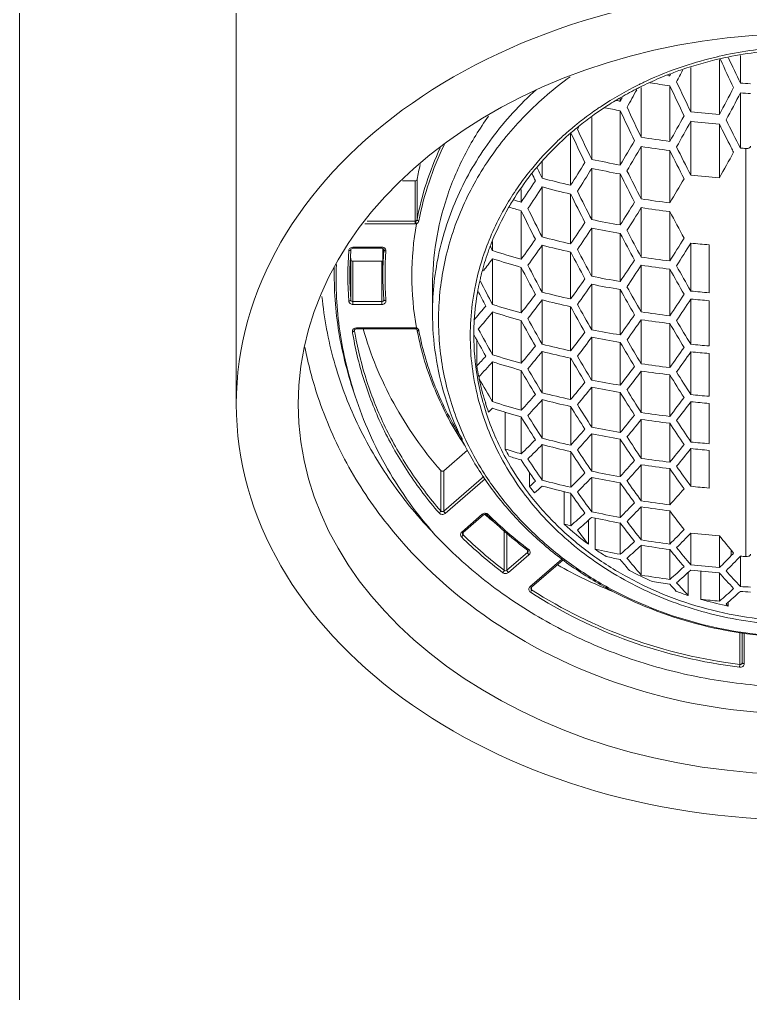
# Model space of a CAD drawing. Header units: millimetres. Extents: x 1968 to 2562, y -639 to -219.
# Drawn here: x 2327.28 to 2344.98, y -458.83 to -435.25 of the extents above; entities that cross this region are included whole.
import ezdxf

# ---------------------------------------------------------------- set-up
doc = ezdxf.new("R2010")
doc.units = ezdxf.units.MM
doc.header["$LTSCALE"] = 0.1
doc.layers.get('0').update_dxf_attribs({"lineweight": 13})

msp = doc.modelspace()

# ---------------------------------------------------------------- linework, layer by layer
at = {"color": 7, "linetype": 'Continuous'}
for p, q in [((2327.282, -381.235), (2327.282, -489.902)), ((2332.532, -444.563), (2332.533, -417.041)), ((2344.736, -436.795), (2344.736, -436.123)), ((2344.227, -437.557), (2344.227, -436.229)), ((2344.246, -436.205), (2344.234, -436.208)), ((2343.043, -436.59), (2343.027, -436.622)), ((2343.536, -437.49), (2343.536, -436.414)), ((2343.027, -436.622), (2343.027, -436.596)), ((2342.336, -438.105), (2342.336, -436.898)), ((2343.027, -438.206), (2343.027, -436.86)), ((2344.736, -438.369), (2344.736, -437.034)), ((2341.827, -437.232), (2341.827, -437.168)), ((2341.827, -438.777), (2341.827, -437.464)), ((2341.136, -438.641), (2341.136, -437.627)), ((2343.536, -439.021), (2343.536, -437.719)), ((2340.635, -437.996), (2340.626, -438.004)), ((2340.627, -439.268), (2340.627, -438.003)), ((2340.791, -437.913), (2340.824, -437.857)), ((2344.228, -439.085), (2344.228, -437.787)), ((2342.336, -439.598), (2342.336, -438.332)), ((2343.027, -439.694), (2343.027, -438.429)), ((2344.872, -448.253), (2344.872, -438.377)), ((2339.936, -439.095), (2339.936, -438.703)), ((2341.136, -440.098), (2341.136, -438.862)), ((2336.559, -439.16), (2336.859, -439.16)), ((2336.859, -440.203), (2336.859, -439.16)), ((2336.908, -440.099), (2336.908, -439.123)), ((2341.827, -440.228), (2341.827, -438.994)), ((2339.427, -439.676), (2339.427, -439.371)), ((2339.936, -440.517), (2339.936, -439.311)), ((2340.627, -440.685), (2340.627, -439.481)), ((2339.059, -439.77), (2339.055, -439.777)), ((2339.132, -439.794), (2339.124, -439.807)), ((2339.427, -441.059), (2339.427, -439.884)), ((2342.336, -441.004), (2342.336, -439.811)), ((2343.027, -441.098), (2343.027, -439.905)), ((2336.859, -440.203), (2335.646, -440.203)), ((2336.859, -440.135), (2335.697, -440.135)), ((2336.876, -440.132), (2336.859, -440.135)), ((2336.894, -440.197), (2336.859, -440.203)), ((2341.136, -441.47), (2341.136, -440.306)), ((2341.827, -441.597), (2341.827, -440.434)), ((2335.286, -440.789), (2335.318, -440.772)), ((2335.303, -440.849), (2335.305, -440.825)), ((2335.318, -440.772), (2335.354, -440.766)), ((2335.354, -440.791), (2335.354, -440.766)), ((2335.354, -440.766), (2336.056, -440.766)), ((2335.354, -440.791), (2336.056, -440.791)), ((2336.056, -440.766), (2336.056, -440.791)), ((2336.082, -440.797), (2336.082, -441.434)), ((2336.092, -440.802), (2336.102, -440.814)), ((2336.102, -440.814), (2336.106, -440.827)), ((2336.106, -440.83), (2336.106, -440.827)), ((2336.106, -440.827), (2336.106, -440.83)), ((2338.736, -440.849), (2338.736, -440.63)), ((2339.936, -441.855), (2339.936, -440.721)), ((2343.536, -441.827), (2343.536, -440.671)), ((2343.982, -441.869), (2343.982, -440.71)), ((2335.305, -442.043), (2335.305, -441.068)), ((2338.548, -440.875), (2338.544, -440.885)), ((2338.736, -442.151), (2338.736, -441.045)), ((2340.627, -442.019), (2340.627, -440.885)), ((2335.354, -442.151), (2335.354, -441.108)), ((2335.354, -441.108), (2336.056, -441.108)), ((2336.056, -441.108), (2336.082, -441.102)), ((2336.056, -442.151), (2336.056, -441.108)), ((2339.427, -442.358), (2339.427, -441.254)), ((2342.336, -442.333), (2342.336, -441.206)), ((2343.027, -442.425), (2343.027, -441.297)), ((2337.282, -441.709), (2337.282, -442.355)), ((2341.136, -442.763), (2341.136, -441.666)), ((2338.38, -441.816), (2338.379, -441.823)), ((2341.827, -442.889), (2341.827, -441.791)), ((2336.056, -442.083), (2335.354, -442.083)), ((2336.056, -442.151), (2335.354, -442.151)), ((2336.154, -442.034), (2336.156, -442.058)), ((2339.936, -443.112), (2339.936, -442.044)), ((2340.627, -443.276), (2340.627, -442.208)), ((2343.536, -443.117), (2343.536, -442.023)), ((2343.982, -442.061), (2343.982, -443.157)), ((2338.736, -443.37), (2338.736, -442.335)), ((2335.367, -442.744), (2335.401, -442.722)), ((2335.401, -442.722), (2335.442, -442.714)), ((2335.442, -442.739), (2335.442, -442.714)), ((2335.442, -442.714), (2336.859, -442.714)), ((2336.859, -442.714), (2336.859, -442.739)), ((2336.894, -442.72), (2336.881, -442.742)), ((2339.427, -443.576), (2339.427, -442.541)), ((2342.336, -443.587), (2342.336, -442.523)), ((2343.027, -443.679), (2343.027, -442.613)), ((2335.393, -442.782), (2335.392, -442.776)), ((2335.393, -442.782), (2335.393, -442.776)), ((2335.406, -442.751), (2335.423, -442.742)), ((2335.423, -442.742), (2335.442, -442.739)), ((2335.442, -442.739), (2336.859, -442.739)), ((2336.881, -442.742), (2336.879, -442.743)), ((2336.879, -442.743), (2336.888, -442.747)), ((2336.888, -442.747), (2336.903, -442.761)), ((2336.903, -442.761), (2336.908, -442.772)), ((2338.284, -442.872), (2338.284, -442.882)), ((2338.284, -442.882), (2338.291, -442.893)), ((2341.136, -443.981), (2341.136, -442.949)), ((2338.355, -443.641), (2338.355, -443.009)), ((2341.827, -444.107), (2341.827, -443.072)), ((2339.936, -444.291), (2339.936, -443.29)), ((2343.536, -444.334), (2343.536, -443.302)), ((2343.982, -444.375), (2343.982, -443.34)), ((2338.737, -444.505), (2338.737, -443.54)), ((2340.627, -444.456), (2340.627, -443.453)), ((2338.412, -443.952), (2338.412, -443.894)), ((2339.428, -444.714), (2339.428, -443.75)), ((2342.336, -444.768), (2342.336, -443.767)), ((2343.027, -444.861), (2343.027, -443.856)), ((2341.137, -445.124), (2341.137, -444.153)), ((2341.828, -445.251), (2341.828, -444.281)), ((2338.554, -444.498), (2338.573, -444.531)), ((2338.566, -444.538), (2338.566, -444.519)), ((2338.573, -444.531), (2338.566, -444.538)), ((2339.937, -445.391), (2339.937, -444.457)), ((2343.537, -445.481), (2343.537, -444.506)), ((2343.982, -444.547), (2343.982, -445.521)), ((2339.039, -445.651), (2339.039, -444.759)), ((2340.628, -445.558), (2340.628, -444.624)), ((2339.428, -445.769), (2339.428, -444.876)), ((2342.337, -445.876), (2342.337, -444.935)), ((2343.028, -445.97), (2343.028, -445.03)), ((2341.137, -446.189), (2341.137, -445.284)), ((2339.937, -446.406), (2339.937, -445.544)), ((2341.828, -446.319), (2341.828, -445.414)), ((2337.556, -446.178), (2338.132, -445.68)), ((2340.628, -446.578), (2340.628, -445.715)), ((2343.537, -446.553), (2343.537, -445.642)), ((2343.982, -446.595), (2343.982, -445.683)), ((2337.481, -447.148), (2337.481, -446.173)), ((2337.556, -447.153), (2337.556, -446.178)), ((2339.631, -446.559), (2339.631, -446.222)), ((2342.337, -446.906), (2342.337, -446.031)), ((2343.028, -447.002), (2343.028, -446.127)), ((2338.526, -446.313), (2337.556, -447.153)), ((2338.561, -446.369), (2337.592, -447.209)), ((2338.486, -446.285), (2338.494, -446.297)), ((2341.137, -447.17), (2341.137, -446.337)), ((2341.828, -447.305), (2341.828, -446.47)), ((2340.47, -447.47), (2340.47, -446.682)), ((2340.628, -447.509), (2340.628, -446.722)), ((2342.337, -447.852), (2342.337, -447.049)), ((2343.028, -447.952), (2343.028, -447.148)), ((2337.989, -447.661), (2338.485, -447.231)), ((2338.022, -447.673), (2338.518, -447.244)), ((2338.485, -447.231), (2338.519, -447.212)), ((2338.596, -447.246), (2338.609, -447.259)), ((2338.613, -447.221), (2338.631, -447.235)), ((2341.056, -447.954), (2341.056, -447.378)), ((2341.224, -448.076), (2341.224, -447.323)), ((2338.007, -447.672), (2337.989, -447.661)), ((2338.022, -447.673), (2338.007, -447.672)), ((2338.015, -447.681), (2338.022, -447.673)), ((2338.023, -447.725), (2338.023, -447.673)), ((2339.017, -448.587), (2339.017, -447.636)), ((2341.828, -448.199), (2341.828, -447.441)), ((2338.01, -447.697), (2338.011, -447.689)), ((2338.011, -447.689), (2338.015, -447.681)), ((2339.085, -448.585), (2339.085, -447.695)), ((2343.536, -447.685), (2343.536, -448.454)), ((2344.228, -448.521), (2344.228, -447.749)), ((2339.581, -448.155), (2339.581, -448.099)), ((2339.595, -448.135), (2339.581, -448.155)), ((2339.582, -448.099), (2339.594, -448.116)), ((2339.594, -448.116), (2339.596, -448.124)), ((2339.6, -448.075), (2339.611, -448.083)), ((2339.611, -448.083), (2339.627, -448.098)), ((2342.337, -448.701), (2342.337, -447.982)), ((2343.028, -448.807), (2343.028, -448.083)), ((2344.514, -448.098), (2344.514, -448.231)), ((2339.581, -448.155), (2339.085, -448.585)), ((2339.617, -448.211), (2339.121, -448.64)), ((2339.642, -448.985), (2340.416, -448.315)), ((2339.675, -448.997), (2340.443, -448.332)), ((2344.737, -448.979), (2344.737, -448.246)), ((2343.777, -449.289), (2343.777, -448.604)), ((2343.476, -449.197), (2343.476, -448.633)), ((2344.228, -449.333), (2344.228, -448.646)), ((2339.66, -448.997), (2339.642, -448.985)), ((2339.675, -448.997), (2339.66, -448.997)), ((2339.663, -449.021), (2339.668, -449.005)), ((2339.668, -449.005), (2339.675, -448.997)), ((2339.683, -449.055), (2339.683, -448.997)), ((2344.44, -449.451), (2344.44, -449.359)), ((2344.725, -450.864), (2344.725, -450.084)), ((2344.782, -450.095), (2344.782, -450.821)), ((2344.832, -450.104), (2344.832, -450.846)), ((2344.725, -450.864), (2344.718, -450.932))]:
    msp.add_line(p, q, dxfattribs=at)
for centre, radius, start, end in [((2346.276, -445.167), 9.253, 93.4959, 102.8303), ((2346.277, -445.144), 9.167, 93.2747, 102.7968), ((2346.225, -444.902), 8.919, 102.9019, 108.9431), ((2346.226, -444.932), 9.012, 103.13, 108.4448), ((2346.247, -445.022), 9.105, 102.8587, 103.1351), ((2394.188, -413.011), 55.067, 204.9313, 205.7123), ((2394.37, -412.923), 55.076, 204.9817, 205.6855), ((2346.144, -444.687), 8.755, 108.4478, 115.0562), ((2346.116, -444.594), 8.593, 111.1938, 114.5896), ((2346.167, -444.725), 8.734, 108.9601, 111.1947), ((2299.223, -413.334), 49.821, 331.9477, 332.3101), ((2346.046, -444.466), 8.512, 115.6912, 116.3197), ((2346.056, -444.459), 8.445, 114.5981, 116.3649), ((2346.06, -444.494), 8.544, 115.0894, 115.6913), ((2346.061, -414.853), 22.215, 260.8924, 262.1543), ((2346.102, -414.56), 22.275, 261.9332, 262.0647), ((2393.7, -413.258), 55.71, 204.9555, 205.7826), ((2346.267, -412.974), 23.87, 266.3211, 266.9133), ((2345.957, -444.291), 8.316, 116.3042, 123.5339), ((2345.985, -444.32), 8.289, 117.0611, 120.3996), ((2301.179, -414.373), 46.85, 330.5897, 331.1814), ((2346.029, -444.405), 8.385, 116.3661, 117.064), ((2393.469, -413.371), 55.641, 204.97, 205.7977), ((2298.49, -412.964), 51.93, 331.7324, 332.5501), ((2298.554, -413), 52.062, 331.6956, 332.5102), ((2346.268, -412.971), 24.109, 266.361, 266.9432), ((2345.887, -444.15), 8.092, 120.407, 123.2547), ((2345.845, -416.152), 21.46, 258.9657, 259.2073), ((2301.551, -414.57), 46.214, 330.6346, 330.7644), ((2345.781, -444.015), 7.989, 124.343, 125.8319), ((2345.806, -444.025), 7.944, 123.2604, 125.8261), ((2345.818, -444.07), 8.055, 123.5801, 124.344), ((2345.801, -416.411), 21.425, 258.2975, 259.3133), ((2392.246, -413.982), 55.618, 204.9744, 205.8023), ((2392.549, -413.833), 55.771, 204.9724, 205.7982), ((2346.221, -413.613), 24.027, 263.5841, 265.2395), ((2345.653, -443.843), 7.775, 127.5024, 129.3942), ((2345.712, -443.894), 7.782, 125.8285, 129.0125), ((2345.723, -443.935), 7.891, 125.8314, 127.5029), ((2300.243, -413.902), 49.205, 330.4009, 331.2279), ((2300.16, -413.991), 49.442, 330.4985, 331.3198), ((2346.212, -413.725), 24.143, 263.635, 265.2864), ((2394.421, -412.905), 55.83, 206.3498, 207.1357), ((2345.438, -443.571), 7.359, 130.8371, 139.5277), ((2345.561, -443.734), 7.632, 130.8834, 131.3393), ((2345.573, -443.747), 7.649, 130.6691, 130.8835), ((2345.598, -443.776), 7.688, 129.3958, 130.6683), ((2390.496, -414.854), 54.972, 204.8989, 205.726), ((2345.594, -443.748), 7.594, 129.4621, 130.7676), ((2345.631, -443.792), 7.652, 129.0225, 129.4632), ((2390.873, -414.668), 55.213, 204.8971, 205.7333), ((2394.368, -412.932), 55.962, 206.3682, 207.0191), ((2302.981, -415.439), 45.317, 329.0035, 329.8645), ((2346.08, -414.897), 23.508, 260.8351, 262.5368), ((2344.168, -441.486), 7.391, 155.017, 169.1859), ((2303.198, -415.58), 45.27, 328.9727, 329.8338), ((2346.063, -415.063), 23.562, 260.9026, 262.6001), ((2393.383, -413.423), 56.222, 206.4093, 207.1882), ((2393.55, -413.339), 56.223, 206.4009, 207.18), ((2299.994, -413.923), 50.89, 330.3674, 331.1617), ((2393.885, -413.054), 55.477, 207.1328, 207.2666), ((2346.302, -413.013), 25.404, 266.4657, 266.7736), ((2306.556, -417.546), 40.406, 327.4801, 328.4052), ((2345.818, -416.641), 22.493, 257.9849, 259.7785), ((2344.018, -440.474), 7.237, 166.3499, 169.2425), ((2345.029, -443.245), 6.908, 141.1946, 149.7911), ((2345.174, -443.359), 7.093, 140.9405, 141.2165), ((2345.187, -443.345), 7.021, 139.5985, 141.6181), ((2388.816, -415.696), 54.193, 205.2705, 205.5803), ((2306.813, -417.73), 40.307, 327.4563, 328.3832), ((2345.79, -416.857), 22.489, 258.0616, 259.855), ((2392.158, -414.034), 55.998, 206.3794, 207.1621), ((2345.051, -443.24), 6.849, 141.6077, 148.3746), ((2310.814, -420.19), 34.618, 325.7446, 326.7765), ((2388.517, -415.846), 54.031, 205.366, 205.559), ((2345.402, -418.792), 21.026, 254.9316, 256.8727), ((2391.929, -414.148), 55.923, 206.3778, 207.1616), ((2302.638, -415.306), 47.181, 328.8744, 329.6978), ((2346.165, -414.441), 24.72, 263.8947, 265.507), ((2311.083, -420.404), 34.496, 325.7336, 326.769), ((2345.359, -419.053), 20.969, 255.0149, 256.9606), ((2390.307, -414.958), 55.225, 206.2831, 207.0793), ((2344.863, -443.119), 6.626, 148.4133, 149.8844), ((2344.92, -420.887), 19.575, 253.1586, 253.7024), ((2390.012, -415.105), 55.072, 206.2707, 207.0694), ((2346.096, -415.225), 24.661, 261.2298, 262.8506), ((2344.695, -443.047), 6.519, 149.8979, 160.5432), ((2344.727, -443.042), 6.469, 149.9986, 158.6678), ((2344.883, -421.121), 19.54, 252.8919, 253.7899), ((2387.595, -416.312), 53.625, 206.0761, 206.9016), ((2387.961, -416.129), 53.863, 206.1015, 206.9226), ((2306.039, -417.347), 42.477, 327.4071, 328.2848), ((2306.365, -417.565), 42.294, 327.3877, 328.2688), ((2346.079, -415.428), 24.666, 261.2745, 262.8948), ((2345.848, -417.061), 23.514, 258.4385, 260.1519), ((2391.932, -414.165), 55.264, 207.7593, 208.5168), ((2343.921, -441.459), 7.139, 169.8223, 190.1777), ((2310.069, -419.894), 36.96, 325.7689, 326.7353), ((2310.409, -420.142), 36.752, 325.7578, 326.7294), ((2345.82, -417.314), 23.461, 258.4872, 260.204), ((2390.421, -414.922), 54.703, 207.71, 208.4763), ((2314.552, -422.891), 30.803, 323.8557, 324.9625), ((2345.449, -419.31), 21.913, 255.428, 257.2869), ((2390.294, -414.981), 54.743, 207.7072, 208.4731), ((2305.965, -417.357), 44.014, 327.3562, 328.2017), ((2343.741, -441.433), 7.659, 175.4806, 184.5194), ((2336.068, -440.859), 0.09, 37.5857, 47.178), ((2344.487, -442.944), 6.21, 160.0513, 164.9395), ((2344.533, -442.96), 6.259, 159.4138, 160.0545), ((2344.551, -442.967), 6.278, 158.7191, 159.4137), ((2385.096, -417.559), 51.882, 206.541, 206.6734), ((2314.88, -423.156), 30.599, 323.8596, 324.974), ((2345.406, -419.609), 21.806, 255.4772, 257.3449), ((2388.429, -415.912), 53.758, 207.6045, 208.3868), ((2306.351, -417.602), 43.759, 327.3399, 328.19), ((2346.216, -414.589), 26.216, 264.1352, 265.1111), ((2343.535, -441.458), 8.303, 175.7782, 184.2273), ((2343.54, -441.434), 8.258, 175.9415, 184.2304), ((2343.545, -440.458), 8.263, 183.4047, 184.2304), ((2343.752, -441.457), 7.62, 175.4913, 184.3442), ((2344.457, -442.955), 6.265, 160.7082, 166.1792), ((2319.059, -426.138), 24.687, 322.004, 322.8553), ((2344.862, -421.92), 19.895, 252.0662, 254.1457), ((2344.8, -422.263), 19.736, 252.1118, 254.2074), ((2388.236, -416.005), 53.717, 207.5926, 208.3759), ((2346.106, -415.825), 25.46, 261.4844, 263.0535), ((2385.716, -417.258), 52.138, 207.403, 208.2146), ((2385.989, -417.125), 52.273, 207.4261, 208.2351), ((2309.798, -419.818), 38.732, 325.784, 326.706), ((2310.199, -420.093), 38.452, 325.7727, 326.7012), ((2346.089, -416.062), 25.42, 261.5119, 263.0834), ((2389.304, -415.569), 52.946, 209.0728, 209.8311), ((2389.309, -415.581), 52.765, 209.0689, 209.8299), ((2344.367, -442.931), 6.172, 166.1935, 169.1281), ((2344.364, -442.911), 6.083, 166.83, 169.3202), ((2344.394, -442.918), 6.114, 166.3778, 166.8316), ((2344.414, -442.923), 6.135, 164.9492, 166.3772), ((2314.053, -422.704), 32.852, 323.9871, 325.0274), ((2345.867, -417.757), 24.18, 258.717, 260.3818), ((2383, -418.612), 50.134, 207.2808, 208.0028), ((2314.446, -422.998), 32.571, 323.9853, 325.0346), ((2345.838, -418.046), 24.081, 258.7437, 260.4151), ((2387.568, -416.443), 52.118, 209.0145, 209.7862), ((2344.31, -442.902), 6.028, 169.6899, 176.5167), ((2344.334, -442.906), 6.053, 169.3222, 169.6292), ((2382.498, -418.864), 49.734, 207.4923, 207.9704), ((2318.537, -425.939), 26.57, 321.8335, 323.0588), ((2345.475, -420.109), 22.44, 255.7083, 257.5216), ((2387.507, -416.458), 52.233, 209.0121, 209.7821), ((2309.937, -419.931), 40.011, 325.7926, 326.685), ((2346.22, -415.235), 26.728, 264.2371, 265.1979), ((2322.756, -429.204), 20.465, 319.5048, 320.6131), ((2344.892, -422.837), 20.272, 252.3203, 254.3586), ((2318.899, -426.24), 26.313, 321.8493, 323.0871), ((2345.431, -420.446), 22.285, 255.7298, 257.5555), ((2385.314, -417.54), 51.043, 208.9004, 209.6908), ((2385.438, -417.493), 51.002, 208.9102, 209.7011), ((2310.391, -420.232), 39.666, 325.7811, 326.681), ((2346.22, -415.362), 26.793, 264.2539, 265.2087), ((2323.328, -429.716), 19.917, 319.1382, 320.6853), ((2344.827, -423.218), 20.063, 252.3305, 254.3898), ((2313.993, -422.722), 34.372, 324.0738, 325.0696), ((2346.111, -416.673), 25.937, 261.6296, 263.1693), ((2336.859, -442.829), 0.115, 76.5092, 90.0079), ((2336.859, -442.826), 0.111, 71.6943, 76.463), ((2336.862, -442.807), 0.0925, 56.4849, 69.468), ((2344.271, -442.898), 5.989, 176.5228, 179.9983), ((2344.283, -442.709), 6.001, 180.0001, 181.5632), ((2323.846, -430.128), 19.036, 319.3315, 319.4896), ((2382.684, -418.835), 49.326, 208.7249, 209.547), ((2382.881, -418.751), 49.374, 208.7444, 209.5651), ((2314.442, -423.042), 34.024, 324.0678, 325.0739), ((2346.095, -416.943), 25.853, 261.6428, 263.1875), ((2385.728, -417.568), 49.502, 210.3933, 211.1726), ((2385.688, -417.617), 49.265, 210.3888, 211.1719), ((2343.578, -441.454), 8.347, 189.3758, 189.8552), ((2343.603, -441.426), 8.321, 189.3758, 189.9861), ((2336.859, -442.804), 0.0648, 77.9438, 90.0234), ((2336.859, -442.801), 0.0616, 71.7117, 77.9105), ((2344, -441.425), 7.219, 190.7541, 190.9664), ((2336.861, -442.808), 0.0942, 32.0987, 56.4824), ((2336.864, -442.806), 0.0911, 22.0939, 32.0746), ((2336.867, -442.805), 0.0871, 10.8222, 22.0927), ((2344.305, -442.897), 6.023, 180.0098, 189.6762), ((2379.429, -420.445), 46.865, 208.6209, 209.3324), ((2379.833, -420.249), 47.154, 208.4952, 209.3608), ((2318.267, -425.844), 28.352, 322.0603, 323.2135), ((2318.69, -426.173), 28.022, 322.0652, 323.2323), ((2345.876, -418.708), 24.518, 258.8535, 260.4946), ((2345.846, -419.031), 24.374, 258.8611, 260.5119), ((2343.456, -441.418), 9.428, 190.7818, 198.3788), ((2322.554, -429.205), 22.164, 319.5775, 320.9784), ((2345.484, -421.174), 22.63, 255.8065, 257.6039), ((2383.774, -418.526), 48.599, 210.3357, 211.1306), ((2383.787, -418.549), 48.426, 210.3359, 211.1336), ((2314.321, -422.921), 35.424, 324.1281, 325.0953), ((2346.221, -416.21), 27.04, 264.3005, 265.2501), ((2326.279, -432.375), 16.515, 316.9889, 318.1101), ((2344.894, -424.029), 20.297, 252.3372, 254.3728), ((2322.931, -429.53), 21.876, 319.6031, 321.0234), ((2345.438, -421.548), 22.427, 255.8029, 257.6165), ((2381.505, -419.661), 47.129, 210.2446, 211.0661), ((2314.821, -423.264), 35.015, 324.1189, 325.0973), ((2346.221, -416.37), 27.062, 264.3085, 265.2536), ((2344.353, -442.7), 6.072, 188.9132, 191.4412), ((2326.807, -432.947), 15.954, 316.6185, 318.3921), ((2344.824, -424.454), 20.034, 252.3082, 254.3708), ((2381.433, -419.667), 47.231, 210.2387, 211.0586), ((2318.407, -425.946), 29.636, 322.2078, 323.3142), ((2346.113, -417.754), 26.108, 261.6806, 263.2101), ((2378.528, -420.995), 45.239, 210.1938, 211.0548), ((2378.802, -420.974), 45.324, 210.1038, 210.9612), ((2318.884, -426.299), 29.242, 322.2047, 323.3261), ((2346.097, -418.057), 25.981, 261.6808, 263.2177), ((2381.392, -420.104), 45.122, 211.7628, 212.5845), ((2381.324, -420.184), 44.846, 211.7556, 212.5824), ((2344.383, -442.884), 6.102, 189.6721, 195.504), ((2344.417, -442.687), 6.137, 191.9002, 197.1708), ((2375.456, -422.523), 42.796, 210.0483, 210.9076), ((2322.514, -429.201), 23.68, 319.8961, 321.215), ((2345.876, -419.903), 24.541, 258.8626, 260.5021), ((2326.347, -432.573), 17.847, 317.1345, 318.7865), ((2345.478, -422.496), 22.488, 255.7335, 257.5427), ((2322.848, -429.557), 23.399, 320.0726, 321.4058), ((2345.845, -420.264), 24.349, 258.8478, 260.5003), ((2379.136, -421.113), 43.917, 211.8366, 212.6831), ((2379.254, -421.19), 43.805, 211.7177, 212.5648), ((2346.221, -417.406), 27.061, 264.3047, 265.2536), ((2344.441, -442.869), 6.162, 195.4943, 195.8357), ((2344.475, -442.86), 6.197, 195.8375, 198.0296), ((2344.513, -442.658), 6.238, 197.5423, 199.6865), ((2344.869, -425.493), 19.976, 252.1244, 254.1949), ((2326.73, -432.915), 17.539, 317.1641, 318.8465), ((2345.427, -422.912), 22.233, 255.6999, 257.53), ((2376.68, -422.351), 42.212, 211.7667, 212.6486), ((2318.918, -426.225), 30.471, 322.2962, 323.3741), ((2319.328, -426.612), 30.103, 322.4381, 323.5274), ((2346.221, -417.6), 27.04, 264.3005, 265.2501), ((2344.619, -442.81), 6.349, 198.0492, 208.8217), ((2329.381, -435.443), 13.135, 314.8258, 315.4151), ((2344.792, -425.965), 19.655, 252.0535, 254.1584), ((2373.808, -423.735), 40.202, 211.6654, 212.5935), ((2376.638, -422.323), 42.356, 211.7659, 212.6449), ((2322.754, -429.393), 24.806, 320.2603, 321.522), ((2346.112, -419.064), 25.98, 261.6427, 263.1798), ((2373.698, -423.74), 40.263, 211.6597, 212.5865), ((2323.247, -429.772), 24.378, 320.2545, 321.5385), ((2346.094, -419.403), 25.807, 261.6257, 263.1732), ((2376.359, -423.091), 39.903, 213.3493, 214.2432), ((2376.279, -423.197), 39.605, 213.338, 214.2389), ((2326.547, -432.673), 19.087, 317.5397, 319.0951), ((2326.985, -433.041), 18.712, 317.5466, 319.1339), ((2345.836, -421.74), 24.009, 258.7111, 260.3877), ((2345.869, -421.338), 24.252, 258.7496, 260.4092), ((2329.962, -435.942), 13.645, 313.9309, 315.9755), ((2330.33, -436.287), 13.34, 313.9647, 316.0582), ((2345.399, -424.54), 21.703, 255.419, 257.2959), ((2345.455, -424.079), 22.015, 255.4861, 257.336), ((2374.065, -424.202), 38.59, 213.3404, 214.2646), ((2374.039, -424.284), 38.356, 213.3294, 214.2594), ((2323.456, -429.758), 25.414, 320.3644, 321.5983), ((2346.22, -418.823), 26.793, 264.2539, 265.2087), ((2344.828, -442.515), 6.584, 208.4469, 210.2138), ((2344.888, -426.989), 19.557, 252.5984, 253.7885), ((2371.362, -425.504), 36.784, 213.3249, 214.2943), ((2371.396, -425.557), 36.623, 213.3141, 214.288), ((2323.998, -430.16), 24.928, 320.3483, 321.6061), ((2346.22, -419.049), 26.728, 264.2371, 265.1979), ((2344.873, -427.283), 19.411, 252.8182, 253.7049), ((2368.185, -427.024), 34.408, 213.3, 214.3361), ((2368.29, -427.045), 34.332, 213.2894, 214.3281), ((2327.097, -432.952), 19.892, 317.7791, 319.2778), ((2346.107, -420.605), 25.551, 261.516, 263.0793), ((2330.398, -436.146), 14.611, 314.4407, 316.3652), ((2345.852, -423.029), 23.635, 258.4935, 260.1977), ((2327.585, -433.344), 19.456, 317.7682, 319.3006), ((2346.088, -420.983), 25.328, 261.4803, 263.0576), ((2371.07, -426.507), 34.224, 214.9747, 215.9737), ((2370.998, -426.63), 33.927, 214.9535, 215.9617), ((2332.76, -438.76), 10.394, 311.3824, 312.4323), ((2345.411, -425.943), 21.182, 255.0247, 256.9508), ((2330.818, -436.517), 14.244, 314.4426, 316.4177), ((2345.816, -423.472), 23.339, 258.4321, 260.1583), ((2368.571, -427.719), 32.662, 215.0314, 216.0762), ((2368.556, -427.816), 32.432, 215.0064, 216.0591), ((2345.164, -442.288), 6.989, 217.6654, 219.2556), ((2333.07, -439.056), 10.161, 311.1196, 312.5111), ((2345.35, -426.451), 20.812, 254.9216, 256.8827), ((2365.633, -429.136), 30.57, 215.1133, 216.2265), ((2365.683, -429.204), 30.418, 215.0826, 216.202), ((2327.981, -433.4), 20.284, 317.8867, 319.3591), ((2346.216, -420.475), 26.216, 264.1352, 265.1111), ((2331.148, -436.518), 15.179, 314.7147, 316.5752), ((2346.098, -422.392), 24.801, 261.2789, 262.8904), ((2333.818, -439.51), 10.505, 310.4138, 312.9299), ((2345.824, -424.992), 22.668, 258.0687, 259.8479), ((2331.615, -436.912), 14.755, 314.6903, 316.6044), ((2346.077, -422.811), 24.526, 261.2253, 262.8551), ((2365.563, -430.258), 28.162, 216.8465, 218.0058), ((2345.332, -439.31), 10.431, 229.4306, 229.673), ((2345.354, -439.284), 10.465, 229.6732, 230.3125), ((2338.559, -447.311), 0.105, 59.1619, 67.2938), ((2345.359, -440.432), 9.6, 225.3231, 232.9996), ((2345.331, -440.487), 9.509, 225.2084, 232.941), ((2345.394, -439.236), 10.527, 230.3128, 231.2063), ((2334.204, -439.872), 10.163, 310.3991, 313.001), ((2345.783, -425.482), 22.313, 257.9777, 259.7858), ((2362.868, -431.687), 26.13, 216.9709, 218.2156), ((2338.049, -447.729), 0.0911, 130.8689, 140.9281), ((2345.606, -441.858), 7.608, 227.538, 233.2627), ((2345.437, -427.729), 20.356, 255.879, 256.3367), ((2360.092, -432.95), 24.239, 217.2212, 218.2439), ((2362.851, -431.586), 26.332, 217.0205, 218.2545), ((2332.205, -437.05), 15.362, 314.7944, 316.635), ((2345.355, -440.278), 10.516, 225.5092, 232.711), ((2345.343, -440.277), 10.443, 225.4954, 232.7178), ((2334.754, -439.975), 10.848, 310.6986, 313.1447), ((2346.083, -424.447), 23.702, 260.9076, 262.5951), ((2332.714, -437.467), 14.884, 314.7452, 316.6443), ((2346.116, -423.635), 24.188, 263.877, 265.5247), ((2362.19, -433.358), 23.016, 218.7027, 220.0547), ((2339.558, -448.124), 0.0377, 344.1684, 359.9624), ((2345.815, -441.58), 7.955, 234.7502, 237.0235), ((2345.791, -427.203), 21.367, 257.6581, 259.3129), ((2335.182, -440.359), 10.454, 310.6436, 313.1816), ((2346.06, -424.913), 23.367, 260.8299, 262.542), ((2360.047, -434.246), 21.935, 219.1081, 220.5208), ((2360.079, -434.406), 21.703, 218.9119, 220.3382), ((2345.798, -427.48), 21.217, 258.2694, 259.2101), ((2357.483, -435.413), 20.292, 219.5041, 220.49), ((2357.205, -435.792), 19.69, 219.4032, 220.965), ((2333.746, -437.921), 14.908, 314.6782, 316.2431), ((2334.112, -438.179), 14.636, 314.6161, 316.5435), ((2332.981, -437.126), 16.01, 316.0842, 316.3905), ((2346.302, -422.891), 25.403, 266.4657, 266.7736), ((2345.952, -438.377), 11.553, 240.7474, 248.1247), ((2346.031, -441.211), 8.383, 241.6502, 245.8337), ((2335.961, -440.587), 10.841, 310.6847, 313.1319), ((2336.425, -440.991), 10.399, 310.5889, 313.1383), ((2346.223, -424.35), 24.253, 263.6391, 265.283), ((2346.211, -424.8), 23.929, 263.5807, 265.2428), ((2357.389, -437.14), 17.327, 221.3944, 223.0978), ((2346.06, -426.81), 22.206, 260.3493, 262.153), ((2357.392, -437.004), 17.575, 221.4871, 223.1639), ((2339.702, -449.053), 0.0907, 130.8723, 141.6705), ((2346.063, -427.133), 22, 260.9442, 262.0681), ((2355.252, -437.905), 16.458, 222.0279, 222.8473), ((2355.047, -438.249), 15.929, 221.9021, 223.4143), ((2337.438, -441.346), 10.484, 310.3716, 312.8913), ((2346.268, -424.918), 24.109, 266.361, 266.9432), ((2346.182, -440.854), 8.77, 250.0228, 252.0304), ((2346.238, -440.669), 8.963, 254.0693, 258.0572), ((2346.222, -426.736), 22.685, 263.8143, 264.9588), ((2337.934, -441.768), 9.998, 310.228, 312.8666), ((2346.267, -425.276), 23.87, 266.3211, 266.9133), ((2346.256, -440.587), 9.048, 258.0494, 258.423), ((2353.704, -440.122), 13.147, 224.899, 225.2028)]:
    msp.add_arc(centre, radius, start, end, dxfattribs=at)
for major_axis in [(13.75, 0), (12.25, 0)]:
    msp.add_ellipse((2346.282, -444.563), major_axis=major_axis, ratio=0.732051, dxfattribs=at)
for points, knots in [([(2338.54, -446.251), (2338.295, -445.869), (2337.879, -445.066), (2337.5, -443.771), (2337.385, -442.437), (2337.537, -441.107), (2337.953, -439.82), (2338.618, -438.617), (2339.511, -437.533), (2340.231, -436.917), (2340.618, -436.639)], [0, 0, 0, 0, 0.125021, 0.247923, 0.369729, 0.49162, 0.614765, 0.740153, 0.868464, 1, 1, 1, 1]), ([(2337.282, -442.355), (2337.282, -441.858), (2337.394, -440.854), (2337.889, -439.412), (2338.691, -438.08), (2339.401, -437.308), (2339.792, -436.955)], [0, 0, 0, 0, 0.243572, 0.490002, 0.741648, 1, 1, 1, 1]), ([(2337.282, -441.709), (2337.282, -441.347), (2337.341, -440.621), (2337.602, -439.555), (2338.032, -438.531), (2338.422, -437.896), (2338.64, -437.592)], [0, 0, 0, 0, 0.246325, 0.494205, 0.745051, 1, 1, 1, 1]), ([(2340.52, -438.004), (2340.442, -438.072), (2340.14, -438.349), (2339.86, -438.652), (2339.667, -438.89)], [0, 0, 0, 0, 0.252343, 1, 1, 1, 1]), ([(2337.571, -438.278), (2337.427, -438.573), (2337.179, -439.178), (2337.013, -439.812), (2336.953, -440.131)], [0, 0, 0, 0, 0.502545, 1, 1, 1, 1]), ([(2344.872, -438.377), (2344.886, -438.378), (2344.911, -438.376), (2344.942, -438.367), (2344.964, -438.355), (2344.978, -438.34), (2344.982, -438.328), (2344.982, -438.322)], [0, 0, 0, 0, 0.322041, 0.541072, 0.725479, 0.874687, 1, 1, 1, 1]), ([(2336.859, -439.16), (2336.87, -439.16), (2336.892, -439.153), (2336.906, -439.134), (2336.908, -439.123)], [0, 0, 0, 0, 0.522463, 1, 1, 1, 1]), ([(2336.908, -440.099), (2336.907, -440.107), (2336.898, -440.121), (2336.884, -440.129), (2336.876, -440.132)], [0, 0, 0, 0, 0.480114, 1, 1, 1, 1]), ([(2336.953, -440.131), (2336.95, -440.145), (2336.936, -440.174), (2336.909, -440.192), (2336.894, -440.197)], [0, 0, 0, 0, 0.482874, 1, 1, 1, 1]), ([(2336.953, -440.131), (2336.942, -440.129), (2336.924, -440.123), (2336.908, -440.107), (2336.908, -440.099)], [0, 0, 0, 0, 0.601983, 1, 1, 1, 1]), ([(2336.894, -440.197), (2336.889, -440.186), (2336.882, -440.164), (2336.876, -440.142), (2336.876, -440.132)], [0, 0, 0, 0, 0.559477, 1, 1, 1, 1]), ([(2335.255, -440.847), (2335.255, -440.836), (2335.262, -440.814), (2335.277, -440.796), (2335.286, -440.789)], [0, 0, 0, 0, 0.488921, 1, 1, 1, 1]), ([(2335.255, -440.847), (2335.261, -440.847), (2335.273, -440.847), (2335.291, -440.843), (2335.304, -440.833), (2335.304, -440.826)], [0, 0, 0, 0, 0.324569, 0.61255, 1, 1, 1, 1]), ([(2335.304, -440.826), (2335.305, -440.817), (2335.319, -440.797), (2335.341, -440.791), (2335.354, -440.791)], [0, 0, 0, 0, 0.398102, 1, 1, 1, 1]), ([(2336.056, -440.766), (2336.063, -440.766), (2336.089, -440.768), (2336.115, -440.78), (2336.129, -440.793)], [0, 0, 0, 0, 0.257707, 1, 1, 1, 1]), ([(2336.056, -440.791), (2336.059, -440.791), (2336.072, -440.792), (2336.085, -440.797), (2336.092, -440.802)], [0, 0, 0, 0, 0.267726, 1, 1, 1, 1]), ([(2336.106, -440.83), (2336.106, -440.838), (2336.119, -440.85), (2336.137, -440.856), (2336.149, -440.858), (2336.156, -440.858)], [0, 0, 0, 0, 0.391278, 0.680021, 1, 1, 1, 1]), ([(2336.139, -440.804), (2336.142, -440.808), (2336.153, -440.824), (2336.157, -440.844), (2336.156, -440.858)], [0, 0, 0, 0, 0.257895, 1, 1, 1, 1]), ([(2335.305, -441.068), (2335.305, -441.079), (2335.318, -441.101), (2335.342, -441.108), (2335.354, -441.108)], [0, 0, 0, 0, 0.475713, 1, 1, 1, 1]), ([(2335.411, -444.369), (2335.234, -443.87), (2334.969, -442.84), (2334.894, -441.78), (2334.905, -441.253)], [0, 0, 0, 0, 0.501758, 1, 1, 1, 1]), ([(2334.955, -441.186), (2334.934, -441.722), (2334.978, -442.532), (2335.18, -443.591), (2335.328, -444.112), (2335.411, -444.369)], [0, 0, 0, 0, 0.49819, 0.74849, 1, 1, 1, 1]), ([(2337.342, -447.724), (2337.716, -448.123), (2338.536, -448.873), (2339.932, -449.809), (2341.476, -450.549), (2343.131, -451.077), (2344.86, -451.381), (2346.621, -451.453), (2348.374, -451.291), (2350.079, -450.901), (2351.696, -450.289), (2353.187, -449.471), (2354.518, -448.465), (2355.657, -447.294), (2356.577, -445.984), (2357.256, -444.565), (2357.676, -443.073), (2357.777, -442.05), (2357.782, -441.54)], [0, 0, 0, 0, 0.061428, 0.124183, 0.188146, 0.253085, 0.318693, 0.38461, 0.450453, 0.515845, 0.580441, 0.643962, 0.706217, 0.767125, 0.826729, 0.8852, 0.942829, 1, 1, 1, 1]), ([(2338.306, -441.767), (2338.211, -442.264), (2338.143, -443.287), (2338.43, -444.806), (2339.088, -446.232), (2340.083, -447.497), (2341.365, -448.544), (2342.874, -449.326), (2344.538, -449.809), (2345.699, -449.918), (2346.282, -449.918)], [0, 0, 0, 0, 0.116738, 0.23391, 0.353199, 0.475824, 0.602317, 0.732479, 0.865468, 1, 1, 1, 1]), ([(2337.342, -447.724), (2336.956, -447.325), (2336.251, -446.473), (2335.423, -445.054), (2334.855, -443.54), (2334.657, -442.486), (2334.605, -441.958)], [0, 0, 0, 0, 0.256406, 0.50784, 0.755254, 1, 1, 1, 1]), ([(2335.305, -442.043), (2335.305, -442.05), (2335.292, -442.062), (2335.273, -442.068), (2335.261, -442.07), (2335.255, -442.07)], [0, 0, 0, 0, 0.39102, 0.679774, 1, 1, 1, 1]), ([(2335.354, -442.151), (2335.33, -442.151), (2335.293, -442.139), (2335.262, -442.103), (2335.255, -442.081), (2335.255, -442.07)], [0, 0, 0, 0, 0.519028, 0.764845, 1, 1, 1, 1]), ([(2335.354, -442.083), (2335.342, -442.083), (2335.318, -442.076), (2335.305, -442.054), (2335.305, -442.043)], [0, 0, 0, 0, 0.524287, 1, 1, 1, 1]), ([(2336.106, -442.04), (2336.106, -442.051), (2336.094, -442.075), (2336.068, -442.083), (2336.056, -442.083)], [0, 0, 0, 0, 0.474847, 1, 1, 1, 1]), ([(2336.156, -442.058), (2336.157, -442.07), (2336.153, -442.095), (2336.123, -442.137), (2336.082, -442.151), (2336.056, -442.151)], [0, 0, 0, 0, 0.235407, 0.48026, 1, 1, 1, 1]), ([(2336.106, -442.038), (2336.106, -442.038), (2336.106, -442.039), (2336.106, -442.04), (2336.106, -442.04)], [0, 0, 0, 0, 0.501055, 1, 1, 1, 1]), ([(2336.156, -442.059), (2336.15, -442.059), (2336.138, -442.059), (2336.119, -442.055), (2336.106, -442.045), (2336.106, -442.038)], [0, 0, 0, 0, 0.324622, 0.612547, 1, 1, 1, 1]), ([(2337.282, -442.355), (2337.282, -442.698), (2337.334, -443.388), (2337.565, -444.402), (2337.946, -445.379), (2338.292, -445.991), (2338.486, -446.285)], [0, 0, 0, 0, 0.247244, 0.49565, 0.746263, 1, 1, 1, 1]), ([(2335.343, -442.813), (2335.341, -442.801), (2335.343, -442.775), (2335.358, -442.753), (2335.367, -442.744)], [0, 0, 0, 0, 0.490969, 1, 1, 1, 1]), ([(2335.343, -442.813), (2335.35, -442.812), (2335.362, -442.81), (2335.38, -442.802), (2335.393, -442.79), (2335.393, -442.782)], [0, 0, 0, 0, 0.315909, 0.604461, 1, 1, 1, 1]), ([(2337.441, -447.199), (2337.171, -446.887), (2336.673, -446.233), (2336.066, -445.17), (2335.616, -444.05), (2335.423, -443.273), (2335.355, -442.882)], [0, 0, 0, 0, 0.255483, 0.506824, 0.754687, 1, 1, 1, 1]), ([(2335.392, -442.776), (2335.392, -442.774), (2335.393, -442.764), (2335.4, -442.756), (2335.406, -442.751)], [0, 0, 0, 0, 0.205601, 1, 1, 1, 1]), ([(2335.408, -442.869), (2335.476, -443.257), (2335.668, -444.027), (2336.117, -445.137), (2336.719, -446.19), (2337.213, -446.839), (2337.481, -447.148)], [0, 0, 0, 0, 0.245321, 0.493191, 0.744532, 1, 1, 1, 1]), ([(2335.603, -442.742), (2335.78, -443.365), (2336.287, -444.589), (2337.047, -445.672), (2337.481, -446.173)], [0, 0, 0, 0, 0.49395, 1, 1, 1, 1]), ([(2336.908, -442.772), (2336.909, -442.775), (2336.914, -442.783), (2336.931, -442.789), (2336.945, -442.789), (2336.953, -442.789)], [0, 0, 0, 0, 0.175584, 0.5301, 1, 1, 1, 1]), ([(2336.913, -442.799), (2337.008, -443.285), (2337.3, -444.25), (2337.778, -445.137), (2338.058, -445.557)], [0, 0, 0, 0, 0.495534, 1, 1, 1, 1]), ([(2336.953, -442.789), (2337.041, -443.251), (2337.31, -444.167), (2337.749, -445.015), (2338.006, -445.418)], [0, 0, 0, 0, 0.495785, 1, 1, 1, 1]), ([(2335.411, -444.369), (2335.607, -444.979), (2336.141, -446.174), (2336.908, -447.232), (2337.342, -447.724)], [0, 0, 0, 0, 0.494099, 1, 1, 1, 1]), ([(2334.509, -444.39), (2334.692, -444.942), (2335.166, -446.026), (2336.502, -448.03), (2338.855, -450.127), (2342.375, -451.706), (2344.974, -452.067), (2346.282, -452.067)], [0, 0, 0, 0, 0.116754, 0.235804, 0.481388, 0.737498, 1, 1, 1, 1]), ([(2339.056, -445.871), (2339.219, -446.168), (2339.594, -446.742), (2340.284, -447.517), (2341.092, -448.201), (2342.313, -448.977), (2344.049, -449.646), (2345.535, -449.826), (2346.282, -449.826)], [0, 0, 0, 0, 0.117634, 0.237589, 0.360001, 0.484805, 0.739952, 1, 1, 1, 1]), ([(2337.481, -446.173), (2337.49, -446.184), (2337.518, -446.196), (2337.546, -446.187), (2337.556, -446.178)], [0, 0, 0, 0, 0.496504, 1, 1, 1, 1]), ([(2346.282, -450.199), (2345.501, -450.199), (2343.946, -450.021), (2342.117, -449.359), (2340.81, -448.588), (2339.931, -447.906), (2339.164, -447.129), (2338.732, -446.551), (2338.54, -446.251)], [0, 0, 0, 0, 0.25917, 0.513957, 0.63884, 0.761519, 0.881888, 1, 1, 1, 1]), ([(2338.494, -446.297), (2338.693, -446.597), (2339.137, -447.173), (2339.918, -447.947), (2340.807, -448.624), (2342.121, -449.386), (2343.951, -450.041), (2345.503, -450.216), (2346.282, -450.216)], [0, 0, 0, 0, 0.119026, 0.240005, 0.362986, 0.487884, 0.742019, 1, 1, 1, 1]), ([(2337.481, -447.148), (2337.481, -447.152), (2337.478, -447.162), (2337.466, -447.18), (2337.452, -447.192), (2337.441, -447.199)], [0, 0, 0, 0, 0.179725, 0.424461, 1, 1, 1, 1]), ([(2337.592, -447.209), (2337.571, -447.227), (2337.514, -447.245), (2337.459, -447.22), (2337.441, -447.199)], [0, 0, 0, 0, 0.50351, 1, 1, 1, 1]), ([(2337.556, -447.153), (2337.546, -447.162), (2337.518, -447.171), (2337.49, -447.159), (2337.481, -447.148)], [0, 0, 0, 0, 0.503496, 1, 1, 1, 1]), ([(2337.592, -447.209), (2337.582, -447.2), (2337.57, -447.186), (2337.559, -447.167), (2337.556, -447.157), (2337.556, -447.153)], [0, 0, 0, 0, 0.570475, 0.818249, 1, 1, 1, 1]), ([(2338.485, -447.231), (2338.491, -447.236), (2338.5, -447.243), (2338.515, -447.247), (2338.518, -447.244)], [0, 0, 0, 0, 0.643947, 1, 1, 1, 1]), ([(2338.518, -447.244), (2338.521, -447.242), (2338.532, -447.234), (2338.547, -447.23), (2338.558, -447.231)], [0, 0, 0, 0, 0.225233, 1, 1, 1, 1]), ([(2338.558, -447.231), (2338.562, -447.231), (2338.576, -447.232), (2338.589, -447.239), (2338.596, -447.246)], [0, 0, 0, 0, 0.275677, 1, 1, 1, 1]), ([(2338.596, -447.246), (2338.6, -447.249), (2338.61, -447.248), (2338.621, -447.242), (2338.628, -447.238), (2338.631, -447.235)], [0, 0, 0, 0, 0.36162, 0.652203, 1, 1, 1, 1]), ([(2337.985, -447.779), (2337.971, -447.766), (2337.952, -447.728), (2337.966, -447.687), (2337.978, -447.672)], [0, 0, 0, 0, 0.502821, 1, 1, 1, 1]), ([(2337.985, -447.779), (2337.995, -447.771), (2338.008, -447.758), (2338.02, -447.739), (2338.023, -447.729), (2338.023, -447.725)], [0, 0, 0, 0, 0.5727, 0.819152, 1, 1, 1, 1]), ([(2338.023, -447.725), (2338.021, -447.723), (2338.014, -447.715), (2338.01, -447.705), (2338.01, -447.697)], [0, 0, 0, 0, 0.258974, 1, 1, 1, 1]), ([(2339.612, -448.084), (2339.606, -448.09), (2339.599, -448.097), (2339.585, -448.102), (2339.582, -448.099)], [0, 0, 0, 0, 0.651124, 1, 1, 1, 1]), ([(2339.627, -448.098), (2339.633, -448.106), (2339.644, -448.125), (2339.648, -448.156), (2339.639, -448.187), (2339.625, -448.204), (2339.617, -448.211)], [0, 0, 0, 0, 0.252154, 0.496488, 0.743191, 1, 1, 1, 1]), ([(2339.581, -448.155), (2339.581, -448.159), (2339.584, -448.169), (2339.595, -448.188), (2339.607, -448.202), (2339.617, -448.211)], [0, 0, 0, 0, 0.181751, 0.429525, 1, 1, 1, 1]), ([(2344.982, -448.199), (2344.982, -448.207), (2344.976, -448.221), (2344.957, -448.236), (2344.923, -448.251), (2344.893, -448.255), (2344.872, -448.253)], [0, 0, 0, 0, 0.170712, 0.331504, 0.528772, 1, 1, 1, 1]), ([(2339.017, -448.587), (2339.017, -448.591), (2339.014, -448.6), (2339.004, -448.62), (2338.993, -448.635), (2338.984, -448.644)], [0, 0, 0, 0, 0.182631, 0.431645, 1, 1, 1, 1]), ([(2339.085, -448.585), (2339.076, -448.593), (2339.052, -448.601), (2339.027, -448.594), (2339.017, -448.587)], [0, 0, 0, 0, 0.498585, 1, 1, 1, 1]), ([(2339.121, -448.64), (2339.111, -448.632), (2339.099, -448.618), (2339.088, -448.598), (2339.085, -448.589), (2339.085, -448.585)], [0, 0, 0, 0, 0.570475, 0.818249, 1, 1, 1, 1]), ([(2339.121, -448.64), (2339.103, -448.656), (2339.053, -448.674), (2339.003, -448.659), (2338.984, -448.644)], [0, 0, 0, 0, 0.498597, 1, 1, 1, 1]), ([(2339.653, -449.115), (2339.643, -449.109), (2339.626, -449.093), (2339.612, -449.061), (2339.613, -449.026), (2339.624, -449.006), (2339.631, -448.997)], [0, 0, 0, 0, 0.260299, 0.507988, 0.750595, 1, 1, 1, 1]), ([(2339.653, -449.115), (2339.662, -449.105), (2339.672, -449.09), (2339.681, -449.069), (2339.683, -449.06), (2339.683, -449.055)], [0, 0, 0, 0, 0.565928, 0.816343, 1, 1, 1, 1]), ([(2339.683, -449.055), (2339.677, -449.052), (2339.667, -449.041), (2339.663, -449.027), (2339.663, -449.021)], [0, 0, 0, 0, 0.51394, 1, 1, 1, 1]), ([(2339.683, -449.055), (2340.428, -449.539), (2342.058, -450.338), (2343.823, -450.752), (2344.725, -450.864)], [0, 0, 0, 0, 0.494293, 1, 1, 1, 1]), ([(2344.718, -450.932), (2343.812, -450.82), (2342.039, -450.403), (2340.402, -449.601), (2339.653, -449.115)], [0, 0, 0, 0, 0.505706, 1, 1, 1, 1]), ([(2344.832, -450.846), (2344.832, -450.859), (2344.825, -450.884), (2344.789, -450.925), (2344.745, -450.935), (2344.718, -450.932)], [0, 0, 0, 0, 0.234318, 0.480419, 1, 1, 1, 1]), ([(2344.782, -450.821), (2344.782, -450.827), (2344.779, -450.84), (2344.761, -450.86), (2344.739, -450.866), (2344.725, -450.864)], [0, 0, 0, 0, 0.234318, 0.48041, 1, 1, 1, 1]), ([(2344.832, -450.846), (2344.826, -450.846), (2344.813, -450.845), (2344.795, -450.84), (2344.782, -450.829), (2344.782, -450.821)], [0, 0, 0, 0, 0.323919, 0.612823, 1, 1, 1, 1])]:
    msp.add_open_spline(points, degree=3, knots=knots, dxfattribs=at)
msp.add_open_spline([(2338.519, -447.212), (2338.544, -447.203), (2338.575, -447.204), (2338.6, -447.214)], degree=3, dxfattribs=at)

doc.saveas('drawing.dxf')
